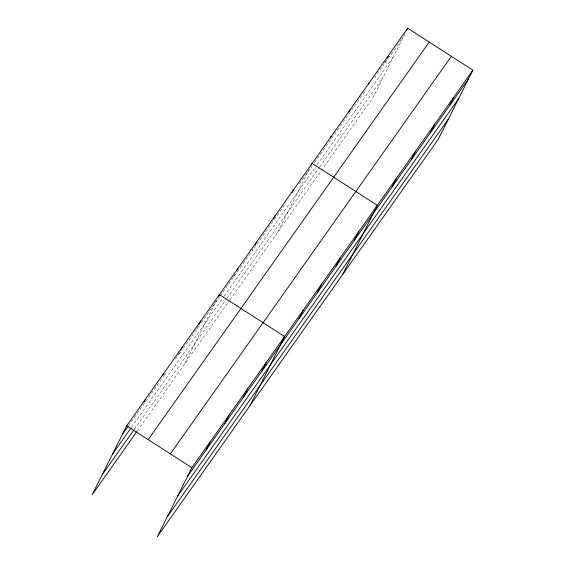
<?xml version="1.0" encoding="UTF-8"?>
<svg xmlns="http://www.w3.org/2000/svg" width="565" height="565" viewBox="0 0 565 565"><rect width="100%" height="100%" fill="white"/><g stroke="black" fill="none" stroke-linecap="round" stroke-linejoin="round"><path stroke-width="0.42" stroke-dasharray="2.83 2.12" d="M179.649 352.447L178.116 355.512L181.118 351.261M196.662 329.275L197.425 327.742M184.861 363.641L215.209 303.038M215.59 302.268L216.36 300.735M233.755 276.801L234.906 274.498M253.071 249.031L252.301 250.563L270.854 224.319M277.599 232.448L309.097 169.549M385.916 60.646L384.384 63.711L402.993 37.389M405.027 33.61L373.147 97.279L322.855 168.419M128.488 425.72L163.575 376.078M164.076 375.372L165.58 373.246M175.609 359.058L177.615 356.225M183.124 348.421L199.17 325.73M201.175 322.89L219.721 296.653M220.223 295.947L251.799 251.27M271.355 223.613L285.89 203.047M299.422 183.9L311.972 166.152M314.486 162.593L364.771 91.452M374.327 77.935L383.882 64.424M131.504 427.281L223.74 296.795M224.241 296.088L316.033 166.23M317.043 164.811L393.48 56.677M134.223 429.449L226.459 298.963M226.961 298.256L319.296 167.628M319.797 166.915L383.162 77.278M137.239 431.01L229.475 300.524M229.976 299.817L322.354 169.133"/><path stroke-width="0.85" d="M472.877 70.166L191.853 467.721L157.289 536.75L438.306 139.195L472.877 70.166L407.711 28.25L126.694 425.805L92.123 494.834L136.737 431.716M144.089 401.863L145.24 399.568M162.635 375.626L163.786 373.324M180.8 350.152L182.333 347.087M198.965 324.677L200.879 320.849M218.662 296.145L219.425 294.612L284.591 336.528L250.027 405.557M236.827 270.67L237.978 268.375M255.373 244.433L256.524 242.131M273.538 218.959L275.07 215.894M292.084 192.722L293.616 189.656M311.4 164.952L312.163 163.419L377.328 205.335L342.764 274.364M330.511 137.917L331.274 136.384M349.234 111.651L350.385 109.349M368.345 84.616L369.496 82.321M387.067 58.35L388.6 55.285M406.56 30.545L407.711 28.25M206.183 449.909L210.399 441.484M224.729 423.672L228.952 415.247M243.275 397.435L247.498 389.01M261.821 371.191L266.044 362.765M298.92 318.716L303.137 310.291M317.466 292.479L321.683 284.054M336.013 266.242L340.236 257.817M354.559 240.005L358.782 231.572M392.216 186.732L396.439 178.3M411.327 159.697L415.55 151.272M430.438 132.662L434.655 124.236M449.549 105.627L453.766 97.201M122.471 434.231L127.987 426.427M112.456 454.225L131.002 427.988M102.138 474.833L133.721 430.156M148.192 439.634L429.216 42.085M170.347 453.886L451.371 56.338M187.637 476.147L468.653 78.599M177.622 496.148L458.639 98.593M167.304 516.749L448.32 119.201M126.694 425.805L191.853 467.721"/></g></svg>
